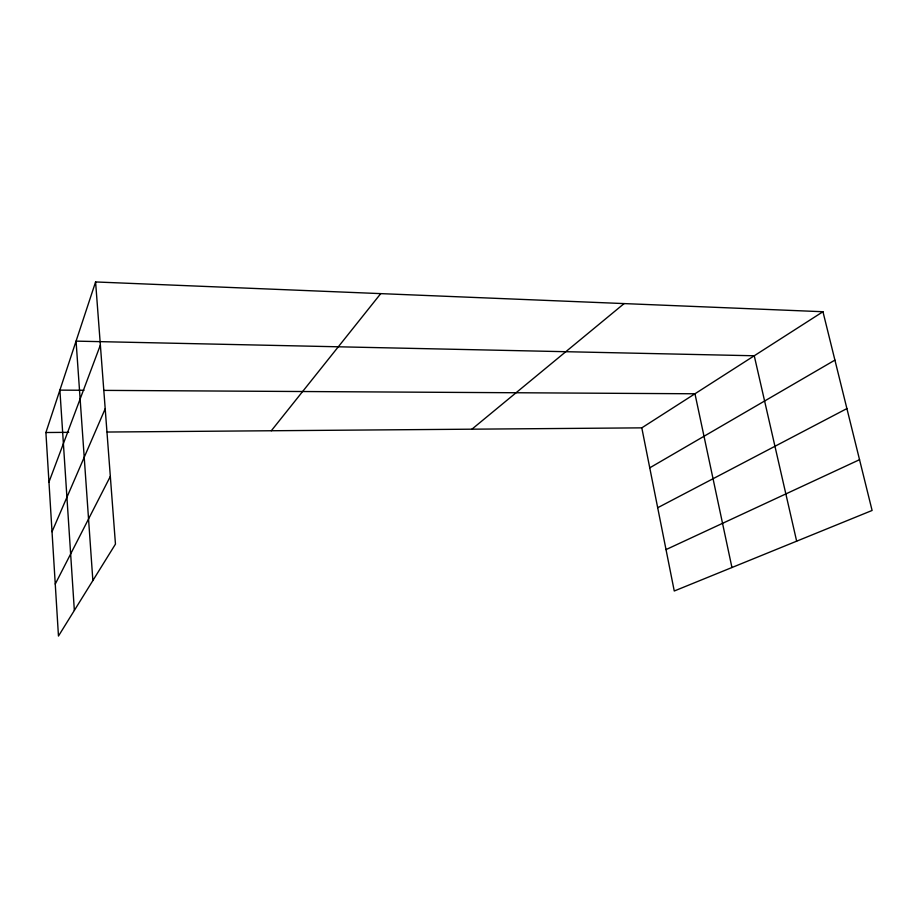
<?xml version="1.0" encoding="UTF-8"?>
<svg xmlns="http://www.w3.org/2000/svg" width="918" height="918" viewBox="0 0 918 918"><rect width="100%" height="100%" fill="white"/><g stroke="black" fill="none" stroke-linecap="round" stroke-linejoin="round"><path stroke-width="1.38" d="M95.587 281.952L115.461 544.11L58.465 636.048L45.9 432.516L95.587 281.952L822.953 311.73L872.1 510.465L674.26 590.997L641.797 427.857L822.953 311.73M48.964 482.065L100.372 345.065M52.028 531.717L105.203 408.751M55.252 584.055L110.332 476.408M271.303 430.76L380.74 293.622M471.921 429.188L624.114 303.594M649.749 467.836L834.921 360.108M657.69 507.734L846.901 408.579M666.02 549.595L859.546 459.689M45.9 432.516L68.712 432.344M107.211 432.034L641.797 427.857M84.008 390.265L59.888 390.127L74.347 610.436M103.872 390.379L694.96 393.776L731.944 567.519M796.652 541.172L754.252 355.771L76.068 341.129L92.867 580.566"/></g></svg>
